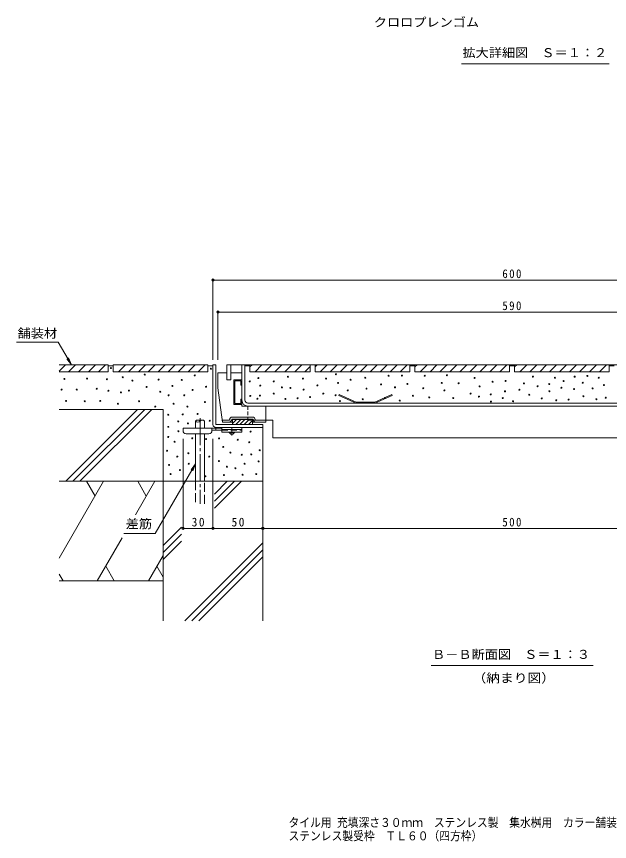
# Model space of a CAD drawing. Units: millimetres at full size, sheet at 1:3, with parts at other scales. Extents: x -1039 to 1139, y -824 to 816.
# Drawn here: x -75 to 519, y -824 to 4 of the extents above; entities that cross this region are included whole.
import ezdxf
from ezdxf.enums import TextEntityAlignment as Align

# ---------------------------------------------------------------- set-up
doc = ezdxf.new("R2010")
doc.units = ezdxf.units.MM
doc.header["$LTSCALE"] = 3
doc.header["$PDMODE"] = 32
doc.header["$PDSIZE"] = 2.4
for name, pattern in [('CHAIN1', [8, 5, -1, 1, -1]), ('CHAIN2', [12, 9, -1, 1, -1]), ('DASHED1', [1.8, 1.2, -0.6]), ('DASHED2', [3, 2, -1]), ('DASHED3', [4, 3, -1])]:
    doc.linetypes.add(name, pattern=pattern)
for name, color, linetype, lineweight in [('3-1_Center-DIM', 2, 'Continuous', 9), ('3-2_Center-Sym', 3, 'Continuous', 9), ('3-3_Frame-TXT', 4, 'Continuous', 9), ('3-4_Draft', 7, 'Continuous', 9), ('3-5', 7, 'Continuous', 9), ('3-6', 6, 'Continuous', 9), ('3-7', 2, 'Continuous', 9), ('3-9', 5, 'DASHED1', 5), ('3-A', 6, 'Continuous', 9), ('3-E', 7, 'Continuous', 9), ('D-5', 7, 'Continuous', 9)]:
    doc.layers.add(name, color=color, linetype=linetype, lineweight=lineweight)
doc.layers.add('F-5_F-5ﾚｲﾔ', color=2, linetype='Continuous')
doc.styles.add('ＭＳ ゴシック', font='')
doc.styles.get('ＭＳ ゴシック').set_extended_font_data('MS Gothic')

msp = doc.modelspace()

# ---------------------------------------------------------------- linework, layer by layer
at = {"layer": '3-1_Center-DIM'}
for p, q in [((121.802, -405.654), (121.802, -345.654)), ((124.802, -405.654), (171.802, -405.654)), ((171.802, -408.654), (171.802, -405.654)), ((91.802, -411.953), (91.802, -409.153)), ((91.802, -409.153), (130.802, -409.153)), ((120.797, -411.153), (130.802, -411.153)), ((120.802, -411.953), (120.802, -409.153)), ((124.802, -408.654), (171.802, -408.654)), ((124.802, -411.153), (124.802, -409.153)), ((130.801, -408.654), (150.802, -408.654)), ((130.801, -408.654), (130.801, -413.154)), ((130.801, -410.654), (150.802, -410.654)), ((130.801, -413.154), (150.802, -413.154)), ((138.052, -413.653), (138.052, -413.154)), ((139.802, -415.153), (138.052, -413.653)), ((143.552, -413.653), (138.052, -413.653)), ((143.552, -413.653), (141.801, -415.153)), ((143.552, -413.653), (143.552, -413.154)), ((150.802, -408.654), (150.802, -413.154)), ((117.802, -414.953), (94.802, -414.953)), ((141.801, -415.153), (139.802, -415.153))]:
    msp.add_line(p, q, dxfattribs=at)
at = {"layer": '3-1_Center-DIM', "linetype": 'DASHED2'}
msp.add_line((130.801, -411.154), (150.802, -411.154), dxfattribs=at)
at = {"layer": '3-1_Center-DIM', "linetype": 'CHAIN1'}
msp.add_line((140.802, -416.701), (140.802, -408.654), dxfattribs=at)
at = {"layer": '3-1_Center-DIM'}
msp.add_lwpolyline([(124.802, -405.654), (124.802, -345.654), (121.802, -345.654)], dxfattribs=at)
for centre, start, end in [((124.802, -405.654), 180, 270), ((94.802, -411.953), 180, 270), ((117.802, -411.953), 270, 0)]:
    msp.add_arc(centre, 3, start, end, dxfattribs=at)
at = {"layer": '3-2_Center-Sym'}
for p, q in [((135.801, -345.654), (703.802, -345.654)), ((150.801, -381.154), (150.801, -345.654)), ((153.801, -381.154), (153.801, -345.654)), ((265.36, -384.154), (248.049, -376.57)), ((284.243, -384.154), (301.554, -376.57)), ((156.801, -384.154), (686.802, -384.154)), ((156.801, -387.154), (686.802, -387.154))]:
    msp.add_line(p, q, dxfattribs=at)
for points in [[(284.034, -383.154), (265.569, -383.154), (248.45, -375.654), (248.049, -376.57)], [(284.034, -383.154), (301.153, -375.654), (301.554, -376.57)]]:
    msp.add_lwpolyline(points, dxfattribs=at)
for radius in [6, 3]:
    msp.add_arc((156.801, -381.154), radius, 180, 270, dxfattribs=at)
at = {"layer": '3-3_Frame-TXT'}
for p, q in [((126.802, -368.654), (126.802, -353.654)), ((135.801, -353.654), (126.802, -353.654)), ((135.801, -360.654), (135.801, -353.654)), ((135.801, -360.654), (135.801, -353.654)), ((139.801, -353.654), (139.801, -360.654)), ((150.801, -353.654), (139.801, -353.654)), ((150.801, -387.154), (150.801, -353.654)), ((135.801, -360.654), (139.801, -360.654)), ((126.802, -368.654), (131.301, -403.154)), ((150.801, -387.154), (174.801, -387.154)), ((131.301, -403.154), (131.301, -401.154)), ((138.051, -401.154), (131.301, -401.154)), ((138.051, -403.154), (131.301, -403.154)), ((138.051, -403.154), (141.301, -403.154)), ((161.551, -398.154), (141.051, -398.154)), ((161.551, -400.154), (141.051, -400.154)), ((141.301, -400.154), (141.301, -405.654)), ((141.301, -400.254), (161.301, -400.254)), ((141.301, -400.354), (161.301, -400.354)), ((141.301, -400.454), (161.301, -400.454)), ((141.301, -400.554), (161.301, -400.554)), ((141.301, -400.654), (161.301, -400.654)), ((145.345, -400.654), (141.301, -404.697)), ((161.301, -405.654), (141.301, -405.654)), ((149.588, -400.654), (144.588, -405.654)), ((153.83, -400.654), (148.83, -405.654)), ((158.073, -400.654), (153.073, -405.654)), ((161.301, -401.668), (157.315, -405.654)), ((161.301, -400.154), (161.301, -405.654)), ((164.551, -401.154), (174.801, -401.154))]:
    msp.add_line(p, q, dxfattribs=at)
msp.add_lwpolyline([(161.301, -403.154), (174.801, -403.154), (174.801, -387.154)], dxfattribs=at)
for centre, radius, start, end in [((138.051, -400.654), 0.5, 270, 0), ((138.051, -400.654), 2.5, 270, 0), ((141.051, -400.654), 2.5, 90, 180), ((141.051, -400.654), 0.5, 90, 180), ((161.551, -400.654), 2.5, 0, 90), ((161.551, -400.654), 0.5, 0, 90), ((164.551, -400.654), 2.5, 180, 270), ((164.551, -400.654), 0.5, 180, 270)]:
    msp.add_arc(centre, radius, start, end, dxfattribs=at)
at = {"layer": '3-4_Draft'}
for p, q in [((121.802, -259.658), (121.802, -340.654)), ((121.802, -260.558), (721.801, -260.558)), ((126.802, -291.775), (126.802, -340.654)), ((716.801, -292.675), (126.802, -292.675)), ((171.802, -510.801), (171.802, -413.654)), ((91.802, -510.801), (91.802, -420.153)), ((121.802, -510.801), (121.802, -420.153)), ((91.802, -509.901), (121.802, -509.901)), ((121.802, -509.901), (171.802, -509.901)), ((171.802, -509.901), (671.801, -509.901))]:
    msp.add_line(p, q, dxfattribs=at)
for p in [(121.802, -260.558), (126.802, -292.675), (91.802, -509.901), (121.802, -509.901), (171.802, -509.901)]:
    msp.add_point(p, dxfattribs=at)
at = {"layer": '3-5'}
for p, q in [((-20.164, -345.654), (-23.034, -338.725)), ((104.343, -445.04), (63.957, -514.99)), ((104.343, -445.04), (99.777, -450.99)), ((104.343, -445.04), (101.473, -451.969)), ((63.957, -514.99), (32.288, -514.99)), ((340.495, -647.512), (503.108, -647.512))]:
    msp.add_line(p, q, dxfattribs=at)
msp.add_lwpolyline([(-75.235, -322.884), (-33.31, -322.884), (-20.164, -345.654), (-24.73, -339.704)], dxfattribs=at)
at = {"layer": '3-6'}
for p, q in [((71.802, -390.654), (-32.399, -390.654)), ((-25.33, -462.216), (46.232, -390.654)), ((-18.697, -462.654), (53.303, -390.654)), ((-11.626, -462.654), (60.374, -390.654)), ((71.802, -462.654), (71.802, -390.654)), ((104.343, -409.153), (104.343, -402.153)), ((113.343, -409.153), (113.343, -402.153)), ((171.802, -405.654), (171.802, -602.654)), ((104.343, -462.654), (104.343, -414.953)), ((113.343, -462.654), (113.343, -414.953)), ((71.802, -462.654), (-32.399, -462.654)), ((12.128, -462.654), (-32.399, -539.775)), ((-4.92, -462.654), (3.604, -477.417)), ((63.43, -462.654), (43.939, -496.412)), ((46.382, -462.654), (54.906, -477.417)), ((171.802, -462.654), (71.802, -462.654)), ((71.802, -462.654), (71.802, -602.654)), ((123.354, -475.463), (136.164, -462.654)), ((123.354, -482.534), (143.235, -462.654)), ((123.354, -489.605), (150.306, -462.654)), ((71.802, -527.016), (90.235, -508.583)), ((30.681, -519.376), (5.695, -562.654)), ((71.802, -534.087), (90.235, -515.654)), ((71.802, -541.158), (90.235, -522.725)), ((93.444, -602.654), (171.802, -524.296)), ((71.802, -537.011), (56.997, -562.654)), ((100.515, -602.654), (171.802, -531.367)), ((107.586, -602.654), (171.802, -538.438)), ((14.218, -547.89), (22.742, -562.654)), ((65.52, -547.89), (71.802, -558.769)), ((-32.399, -556.005), (-28.56, -562.654)), ((71.802, -562.654), (-32.399, -562.654))]:
    msp.add_line(p, q, dxfattribs=at)
at = {"layer": '3-6', "linetype": 'CHAIN2'}
msp.add_line((108.843, -399.368), (108.843, -485.32), dxfattribs=at)
at = {"layer": '3-6', "linetype": 'DASHED3'}
for p, q in [((104.343, -462.654), (104.343, -485.32)), ((113.343, -485.32), (113.343, -462.654))]:
    msp.add_line(p, q, dxfattribs=at)
at = {"layer": '3-6'}
for centre, start, end in [((106.593, -404.184), 42.07146, 137.92854), ((106.593, -400.122), 222.07146, 317.92854), ((111.093, -404.184), 42.07146, 137.92854)]:
    msp.add_arc(centre, 3.031, start, end, dxfattribs=at)
at = {"layer": '3-7'}
for p, q in [((142.801, -385.154), (142.801, -361.154)), ((143.301, -360.654), (150.301, -360.654)), ((143.801, -361.654), (149.801, -361.654)), ((143.801, -384.654), (143.801, -361.654)), ((149.801, -361.654), (149.801, -366.154)), ((150.801, -361.154), (150.801, -366.154)), ((149.801, -366.154), (150.801, -366.154)), ((149.801, -380.154), (150.801, -380.154)), ((149.801, -380.154), (149.801, -384.654)), ((150.801, -380.154), (150.801, -385.154)), ((143.301, -385.654), (150.301, -385.654)), ((149.801, -384.654), (143.801, -384.654))]:
    msp.add_line(p, q, dxfattribs=at)
for centre, start, end in [((143.301, -361.154), 90, 180), ((150.301, -361.154), 0, 90), ((143.301, -385.154), 180, 270), ((150.301, -385.154), 270, 0)]:
    msp.add_arc(centre, 0.5, start, end, dxfattribs=at)
at = {"layer": '3-9'}
for p, q in [((156.801, -387.154), (156.801, -401.154)), ((156.801, -401.154), (174.801, -401.154))]:
    msp.add_line(p, q, dxfattribs=at)
at = {"layer": '3-9', "linetype": 'Continuous'}
for p, q in [((686.802, -387.154), (156.801, -387.154)), ((174.801, -401.154), (181.801, -401.154)), ((181.801, -401.154), (181.801, -419.154)), ((661.802, -419.154), (181.801, -419.154))]:
    msp.add_line(p, q, dxfattribs=at)
at = {"layer": '3-A'}
for p, q in [((139.801, -345.654), (135.801, -345.654)), ((135.801, -345.654), (135.801, -360.654)), ((139.801, -360.654), (139.801, -345.654)), ((135.801, -360.654), (139.801, -360.654))]:
    msp.add_line(p, q, dxfattribs=at)
at = {"layer": '3-E', "color": 2}
for p, q in [((-32.399, -345.654), (16.802, -345.654)), ((-32.399, -352.015), (-26.038, -345.654)), ((-23.038, -352.654), (-16.038, -345.654)), ((-13.038, -352.654), (-6.038, -345.654)), ((-3.038, -352.654), (3.962, -345.654)), ((6.962, -352.654), (13.962, -345.654)), ((16.802, -345.654), (16.802, -352.654)), ((16.802, -346.654), (21.802, -346.654)), ((21.802, -345.654), (21.802, -352.654)), ((21.802, -345.654), (116.802, -345.654)), ((26.962, -352.654), (33.962, -345.654)), ((36.962, -352.654), (43.962, -345.654)), ((46.962, -352.654), (53.962, -345.654)), ((56.962, -352.654), (63.962, -345.654)), ((66.962, -352.654), (73.962, -345.654)), ((76.962, -352.654), (83.962, -345.654)), ((86.962, -352.654), (93.962, -345.654)), ((96.962, -352.654), (103.962, -345.654)), ((106.962, -352.654), (113.962, -345.654)), ((116.802, -345.654), (116.802, -352.654)), ((116.802, -346.654), (121.802, -346.654)), ((153.801, -346.654), (158.801, -346.654)), ((158.801, -345.654), (158.801, -352.654)), ((158.801, -345.654), (319.301, -345.654)), ((158.801, -347.814), (160.962, -345.654)), ((163.962, -352.654), (170.962, -345.654)), ((173.962, -352.654), (180.962, -345.654)), ((183.962, -352.654), (190.962, -345.654)), ((193.962, -352.654), (200.962, -345.654)), ((203.962, -352.654), (210.962, -345.654)), ((213.962, -352.654), (219.301, -347.314)), ((219.301, -345.654), (219.301, -352.654)), ((224.301, -345.654), (224.301, -352.654)), ((224.301, -347.814), (226.462, -345.654)), ((229.462, -352.654), (236.462, -345.654)), ((239.462, -352.654), (246.462, -345.654)), ((249.462, -352.654), (256.462, -345.654)), ((259.462, -352.654), (266.462, -345.654)), ((269.462, -352.654), (276.462, -345.654)), ((279.462, -352.654), (286.462, -345.654)), ((289.462, -352.654), (296.462, -345.654)), ((299.462, -352.654), (306.462, -345.654)), ((309.462, -352.654), (316.462, -345.654)), ((319.301, -345.654), (319.301, -352.654)), ((319.301, -346.654), (324.301, -346.654)), ((324.301, -345.654), (419.301, -345.654)), ((324.301, -345.654), (324.301, -352.654)), ((324.301, -347.814), (326.462, -345.654)), ((329.462, -352.654), (336.462, -345.654)), ((339.462, -352.654), (346.462, -345.654)), ((349.462, -352.654), (356.462, -345.654)), ((359.462, -352.654), (366.462, -345.654)), ((369.462, -352.654), (376.462, -345.654)), ((379.462, -352.654), (386.462, -345.654)), ((389.462, -352.654), (396.462, -345.654)), ((399.462, -352.654), (406.462, -345.654)), ((409.462, -352.654), (416.462, -345.654)), ((419.301, -345.654), (419.301, -352.654)), ((419.301, -346.654), (424.301, -346.654)), ((424.301, -345.654), (519.301, -345.654)), ((424.301, -345.654), (424.301, -352.654)), ((424.301, -347.814), (426.462, -345.654)), ((429.462, -352.654), (436.462, -345.654)), ((439.462, -352.654), (446.462, -345.654)), ((449.462, -352.654), (456.462, -345.654)), ((459.462, -352.654), (466.462, -345.654)), ((469.462, -352.654), (476.462, -345.654)), ((479.462, -352.654), (486.462, -345.654)), ((489.462, -352.654), (496.462, -345.654)), ((499.462, -352.654), (506.462, -345.654)), ((509.462, -352.654), (516.462, -345.654)), ((519.301, -345.654), (519.301, -352.654)), ((519.301, -346.654), (524.301, -346.654)), ((16.802, -352.654), (-32.399, -352.654)), ((116.802, -352.654), (21.802, -352.654)), ((219.301, -352.654), (158.801, -352.654)), ((218.962, -352.654), (219.301, -352.314)), ((319.301, -352.654), (224.301, -352.654)), ((419.301, -352.654), (324.301, -352.654)), ((519.301, -352.654), (424.301, -352.654))]:
    msp.add_line(p, q, dxfattribs=at)
at = {"layer": '3-E'}
for centre in [(19.394, -348.919), (53.335, -355.429), (103.547, -356.342), (119.719, -349.56), (245.027, -355.084), (311.346, -356.514), (356.393, -356.157), (-27.214, -359.881), (-4.521, -359.489), (15.368, -360.141), (31.287, -358.136), (40.996, -361.511), (67.283, -360.484), (90.563, -360.875), (158.713, -362.413), (167.293, -359.017), (182.782, -362.33), (196.936, -357.612), (212.034, -359.5), (235.31, -359.5), (247.262, -363.903), (259.843, -360.758), (274.522, -358.659), (297.939, -356.693), (316.887, -364.916), (334.227, -356.693), (351.209, -363.843), (368.191, -364.201), (384.1, -358.838), (402.259, -362.771), (415.301, -361.858), (433.7, -364.356), (442.733, -357.587), (464.72, -358.659), (473.447, -361.968), (484.562, -357.587), (492.606, -363.665), (497.254, -356.872), (508.694, -358.659), (-30.091, -370.591), (-14.824, -370.575), (5.261, -369.793), (16.933, -371.684), (37.474, -371.488), (55.154, -367.918), (68.848, -372.808), (81.173, -366.94), (101.323, -370.852), (114.821, -367.722), (169.26, -366.525), (190.96, -368.307), (199.453, -368.936), (212.663, -370.508), (226.503, -366.419), (257.012, -371.452), (275.773, -369.564), (290.431, -365.452), (304.374, -368.312), (332.618, -369.206), (353.89, -371.351), (389.217, -367.336), (414.697, -372.298), (429.094, -370.668), (447.347, -367.256), (459.118, -365.039), (459.288, -372.204), (471.23, -368.792), (484.026, -370.1), (502.438, -369.385), (513.878, -365.988), (29.453, -373.444), (77.26, -376.33), (92.911, -376.33), (159.249, -376.893), (166.399, -379.753), (168.902, -376.535), (182.782, -374.597), (194.42, -379.944), (206.687, -379.315), (219.268, -378.057), (232.479, -374.597), (244.746, -376.17), (272.019, -380.289), (294.185, -378.859), (322.25, -376.714), (338.696, -378.502), (362.828, -379.038), (380.168, -374.569), (388.596, -377.586), (400.367, -375.369), (412.479, -379.122), (438.921, -375.71), (451.501, -379.442), (466.045, -381.339), (478.484, -380.647), (493.321, -377.25), (506.37, -380.289), (515.666, -378.68), (-25.518, -381.922), (-6.738, -382.313), (8.782, -381.922), (26.519, -384.791), (47.647, -382.248), (63.958, -387.676), (82.347, -384.742), (96.236, -387.676), (113.648, -383.177), (249.081, -382.169), (309.201, -381.54), (400.538, -382.533), (422.715, -382.192), (76.976, -395.837), (91.409, -395.489), (106.364, -394.967), (86.919, -402.512), (96.617, -404.464), (118.623, -401.923), (76.986, -407.955), (87.089, -412.439), (159.564, -412.762), (76.909, -418.144), (101.035, -419.494), (114.862, -420.22), (127.975, -419.617), (146.665, -420.936), (83.348, -422.932), (132.107, -428.056), (158.242, -423.431), (75.821, -431.976), (86.038, -437.823), (97.095, -434.506), (118.08, -437.861), (139.293, -433.769), (150.718, -435.98), (160.235, -435.594), (168.634, -431.505), (77.746, -446.115), (97.54, -444.958), (127.81, -442.364), (153.461, -444.958), (167.487, -442.614), (79.22, -455.329), (88.571, -451.384), (135.792, -447.958), (144.285, -449.463), (165.256, -455.346), (114.196, -457.5), (132.802, -456.344), (151.456, -456.066)]:
    msp.add_circle(centre, 0.5, dxfattribs=at)
at = {"layer": 'D-5'}
msp.add_line((370.941, -43.401), (519.01, -43.401), dxfattribs=at)

# ---------------------------------------------------------------- texts
at = {"layer": '3-4_Draft', "color": 2, "char_height": 8.798, "attachment_point": 7, "style": 'ＭＳ ゴシック'}
for s, insert in [('\\T1.27;\\W0.9;600', (412.052, -258.758)), ('\\T1.27;\\W0.9;590', (412.052, -290.875)), ('\\T1.27;\\W0.95;30', (100.427, -508.101)), ('\\T1.27;\\W0.95;50', (140.427, -508.101)), ('\\T1.27;\\W0.9;500', (412.052, -508.101))]:
    msp.add_mtext(s, dxfattribs=dict(at, insert=insert))
at = {"layer": '3-5', "color": 2, "style": 'ＭＳ ゴシック'}
for s, width, p in [('舗装材', 1.1, (-74.158, -321.209)), ('差筋', 1.1, (34.267, -512.421)), ('Ｂ－Ｂ断面図\u3000Ｓ＝１：３', 1.1, (341.564, -643.556)), ('（納まり図）', 1.15, (382.052, -667.235))]:
    msp.add_text(s, height=8.798, dxfattribs=dict(at, width=width)).set_placement(p, align=Align.BOTTOM_LEFT)
at = {"layer": 'D-5', "color": 2, "style": 'ＭＳ ゴシック', "width": 1.1}
for s, p in [('クロロプレンゴム', (283.069, -8.894)), ('拡大詳細図\u3000Ｓ＝１：２', (372.01, -39.444))]:
    msp.add_text(s, height=8.798, dxfattribs=at).set_placement(p, align=Align.BOTTOM_LEFT)
at = {"layer": 'F-5_F-5ﾚｲﾔ', "style": 'ＭＳ ゴシック', "width": 0.9}
for s, p in [('タイル用 充填深さ３０ｍｍ\u3000ステンレス製\u3000集水桝用\u3000カラー舗装用みぞ蓋\u3000ＳＳＹＷ－２－５００（Ｐ＝１５）', (197.544, -812.291)), ('ステンレス製受枠\u3000ＴＬ６０（四方枠）', (197.544, -825.741))]:
    msp.add_text(s, height=8.798, dxfattribs=at).set_placement(p, align=Align.BOTTOM_LEFT)

doc.saveas('drawing.dxf')
